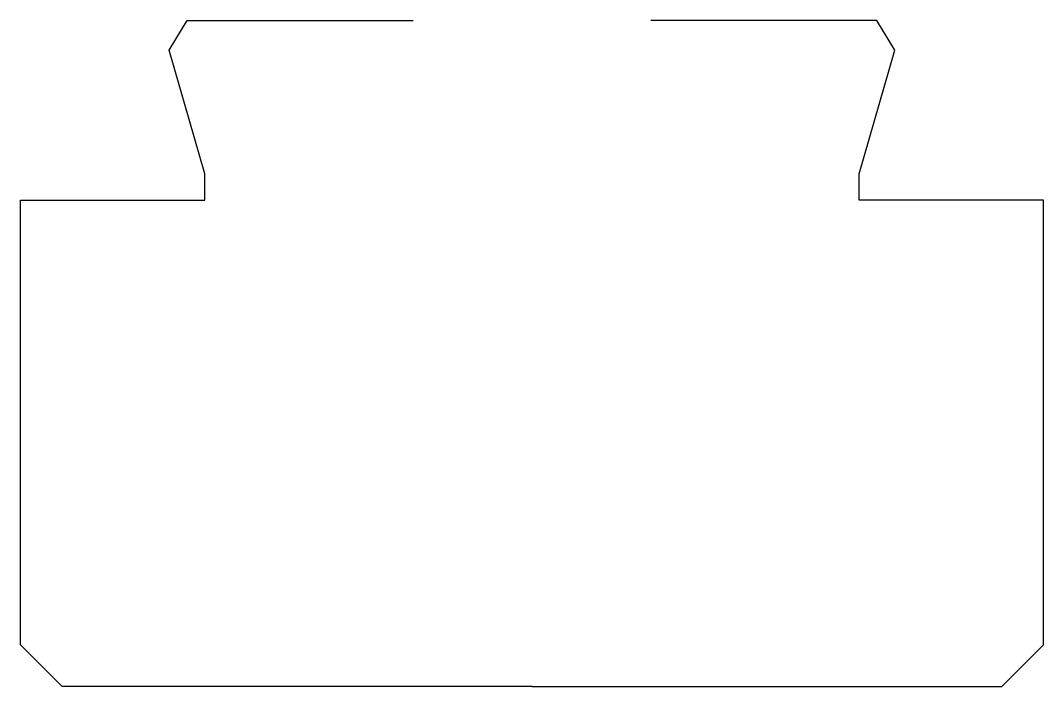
# Model space of a CAD drawing. Extents: x 6.6 to 92.6, y 5 to 61.
import ezdxf

# ---------------------------------------------------------------- set-up
doc = ezdxf.new("R2010")
doc.units = 0
doc.layers.add('Layer_1', color=7, linetype='Continuous', true_color=0xffffff)

msp = doc.modelspace()

# ---------------------------------------------------------------- linework, layer by layer
at = {"layer": 'Layer_1', "color": 7, "true_color": 0xffffff}
for p, q in [((19.1, 58.5), (20.6, 61)), ((20.6, 61), (39.6, 61)), ((78.6, 61), (59.6, 61)), ((80.1, 58.5), (78.6, 61)), ((22.1, 48.1), (19.1, 58.5)), ((77.1, 48.1), (80.1, 58.5)), ((22.1, 45.9), (22.1, 48.1)), ((77.1, 45.9), (77.1, 48.1)), ((6.6, 8.5), (6.6, 45.9)), ((6.6, 45.9), (22.1, 45.9)), ((92.6, 45.9), (77.1, 45.9)), ((92.6, 8.5), (92.6, 45.9)), ((10.1, 5), (6.6, 8.5)), ((89.1, 5), (92.6, 8.5)), ((49.6, 5), (10.1, 5)), ((49.6, 5), (89.1, 5))]:
    msp.add_line(p, q, dxfattribs=at)

doc.saveas('drawing.dxf')
